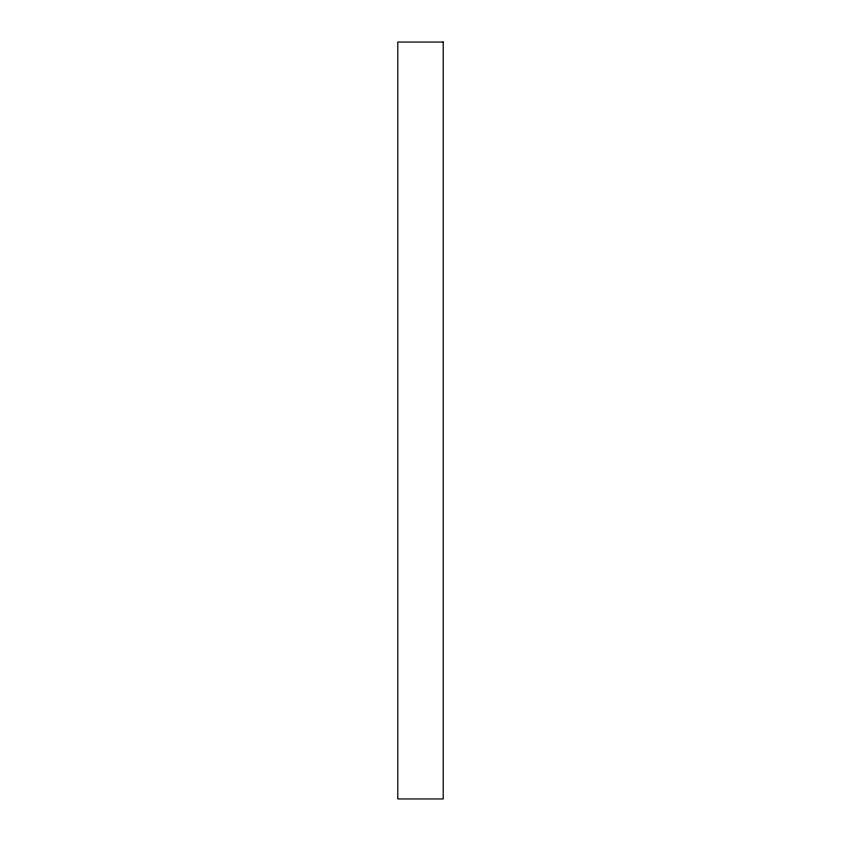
<?xml version="1.0" encoding="UTF-8"?>
<svg xmlns="http://www.w3.org/2000/svg" width="841" height="841" viewBox="0 0 841 841"><rect width="100%" height="100%" fill="white"/><g stroke="black" fill="none" stroke-linecap="round" stroke-linejoin="round"><path stroke-width="1.26" d="M443.207 42.05L397.793 42.05L397.793 798.95L443.207 798.95L443.207 42.05"/></g></svg>
